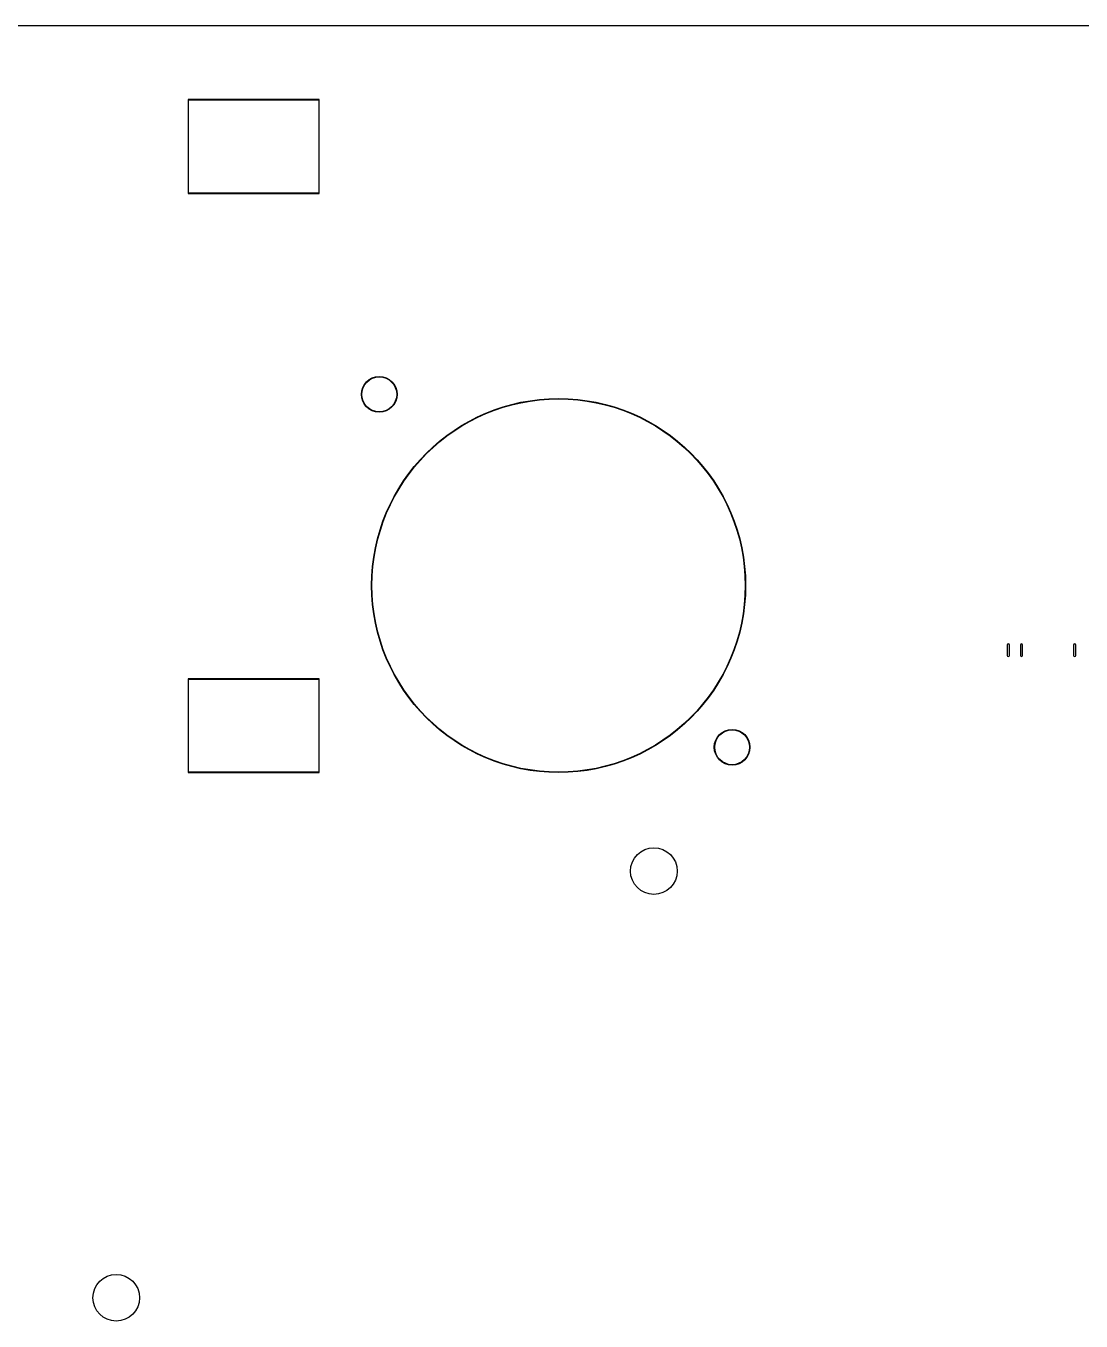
# Model space of a CAD drawing. Extents: x 0 to 11.2, y 0 to 11.2.
# Drawn here: x 2.824 to 5.649, y 7.744 to 11.21 of the extents above; entities that cross this region are included whole.
import ezdxf

# ---------------------------------------------------------------- set-up
doc = ezdxf.new("R2010")
doc.units = 0
doc.layers.add('20', color=53, linetype='CONTINUOUS')
doc.layers.add('21', color=253, linetype='CONTINUOUS')

msp = doc.modelspace()

# ---------------------------------------------------------------- linework, layer by layer
at = {"layer": '20'}
msp.add_line((5.969397, 11.21), (0, 11.21), dxfattribs=at)
for points in [[(3.608784, 11.012726), (3.258784, 11.012726, 1), (3.258784, 11.011742), (3.608784, 11.011742, 1)], [(3.258292, 11.012234), (3.258292, 10.762234, 1), (3.259276, 10.762234), (3.259276, 11.012234, 1)], [(3.609276, 10.762234), (3.609276, 11.012234, 1), (3.608292, 11.012234), (3.608292, 10.762234, 1)], [(3.258784, 10.761742), (3.608784, 10.761742, 1), (3.608784, 10.762726), (3.258784, 10.762726, 1)], [(3.608784, 9.462726), (3.258784, 9.462726, 1), (3.258784, 9.461742), (3.608784, 9.461742, 1)], [(3.258292, 9.462234), (3.258292, 9.212234, 1), (3.259276, 9.212234), (3.259276, 9.462234, 1)], [(3.609276, 9.212234), (3.609276, 9.462234, 1), (3.608292, 9.462234), (3.608292, 9.212234, 1)], [(3.258784, 9.211742), (3.608784, 9.211742, 1), (3.608784, 9.212726), (3.258784, 9.212726, 1)]]:
    msp.add_lwpolyline(points, format="xyb", close=True, dxfattribs=at)
for centre, radius in [((3.769981, 10.223789), 0.047713), ((3.769981, 10.223789), 0.046728), ((4.250055, 9.712234), 0.500492), ((4.250055, 9.712234), 0.499508), ((4.71448, 9.279379), 0.047713), ((4.71448, 9.279379), 0.046728), ((4.505, 8.948), 0.0625), ((3.066, 7.806), 0.0625)]:
    msp.add_circle(centre, radius, dxfattribs=at)
at = {"layer": '21'}
for points in [[(5.457, 9.525), (5.457, 9.553, 1), (5.451, 9.553), (5.451, 9.525, 1)], [(5.492, 9.525), (5.492, 9.553, 1), (5.486, 9.553), (5.486, 9.525, 1)], [(5.634, 9.525), (5.634, 9.553, 1), (5.628, 9.553), (5.628, 9.525, 1)]]:
    msp.add_lwpolyline(points, format="xyb", close=True, dxfattribs=at)

doc.saveas('drawing.dxf')
